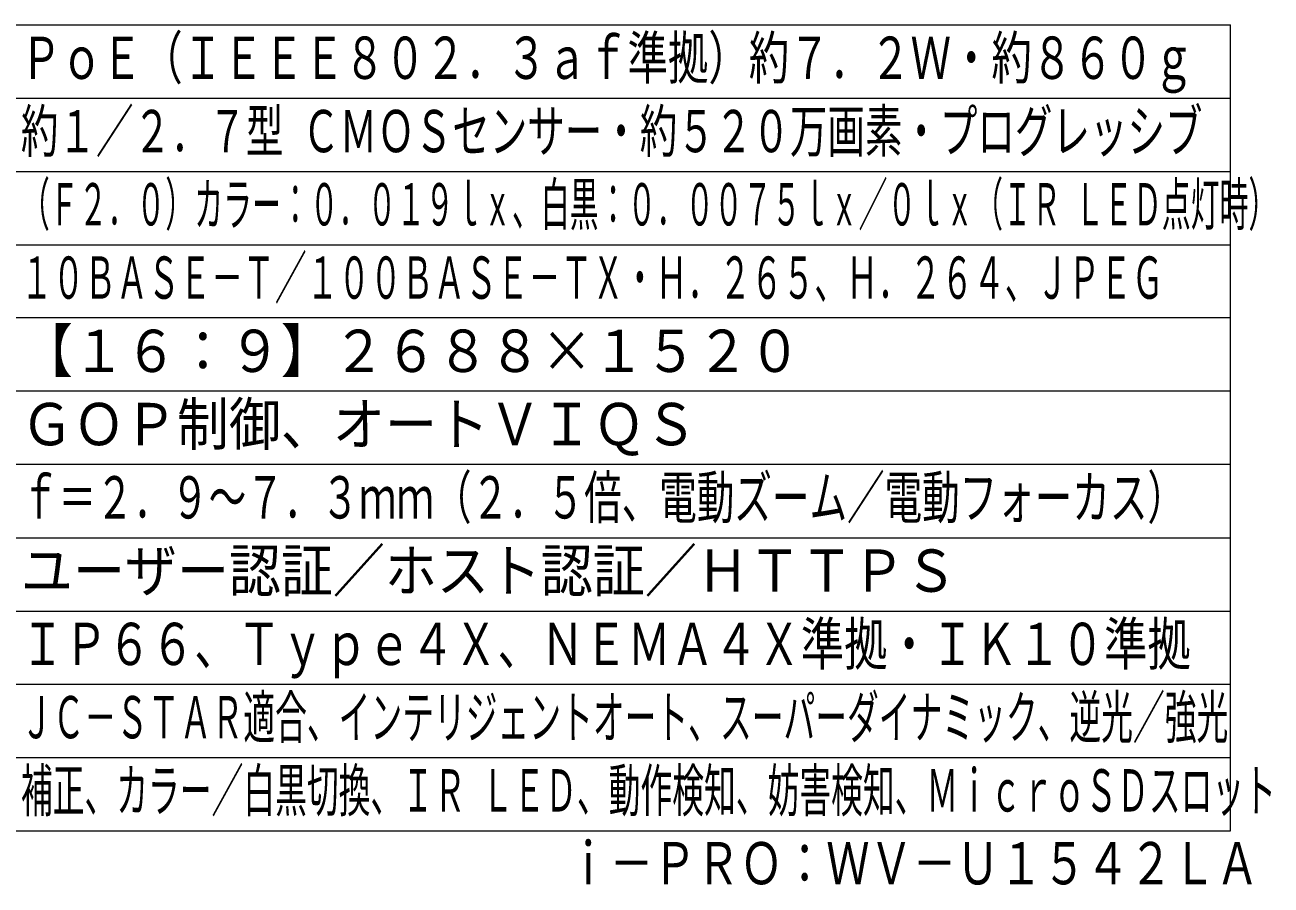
# Model space of a CAD drawing. Units: millimetres on the paper. Extents: x -64 to 63, y -58 to 59.
# Drawn here: x -21.7 to 63.3, y -58.3 to 0.4 of the extents above; entities that cross this region are included whole.
import ezdxf
from ezdxf.enums import TextEntityAlignment as Align

# ---------------------------------------------------------------- set-up
doc = ezdxf.new("R2010")
doc.units = ezdxf.units.MM
doc.layers.add('0-0_MOJI1', color=7, linetype='Continuous')
doc.layers.add('0-5_相当品', color=4, linetype='Continuous')
doc.layers.add('0-1_WAKU', color=4, linetype='Continuous', lineweight=9)
doc.styles.add('ＭＳ ゴシック', font='')
doc.styles.get('ＭＳ ゴシック').set_extended_font_data('MS Gothic')

msp = doc.modelspace()

# ---------------------------------------------------------------- linework, layer by layer
at = {"layer": '0-1_WAKU', "color": 3}
for p, q in [((-64.5, 0.382), (60.5, 0.382)), ((60.5, -54.618), (60.5, 0.382)), ((-64.5, -54.618), (60.5, -54.618))]:
    msp.add_line(p, q, dxfattribs=at)
at = {"layer": '0-1_WAKU'}
for p, q in [((-64.5, -4.618), (60.5, -4.618)), ((-64.5, -9.618), (60.5, -9.618)), ((-64.5, -14.618), (60.5, -14.618)), ((60.5, -19.618), (-64.5, -19.618)), ((60.5, -24.618), (-64.5, -24.618)), ((60.5, -29.618), (-64.5, -29.618)), ((-64.5, -34.618), (60.5, -34.618)), ((-64.5, -39.618), (60.5, -39.618)), ((-64.5, -44.618), (60.5, -44.618)), ((-64.5, -49.618), (60.5, -49.618))]:
    msp.add_line(p, q, dxfattribs=at)

# ---------------------------------------------------------------- texts
at = {"layer": '0-0_MOJI1', "style": 'ＭＳ ゴシック'}
for s, height, width, p in [('ＰｏＥ（ＩＥＥＥ８０２．３ａｆ準拠）約７．２Ｗ・約８６０ｇ', 2.889, 0.7, (-22, -4.173)), ('約１／２．７型 ＣＭＯＳセンサー・約５２０万画素・プログレッシブ', 2.886, 0.65, (-22, -9.173)), ('（Ｆ２．０）カラー：０．０１９ｌｘ、白黒：０．００７５ｌｘ／０ｌｘ（ＩＲ ＬＥＤ点灯時）', 2.889, 0.5, (-22, -14.173)), ('１０ＢＡＳＥ－Ｔ／１００ＢＡＳＥ－ＴＸ・Ｈ．２６５、Ｈ．２６４、ＪＰＥＧ', 2.886, 0.55, (-22, -19.173)), ('【１６：９】２６８８×１５２０', 2.889, 0.9, (-22, -24.173)), ('ＧＯＰ制御、オートＶＩＱＳ', 2.889, 0.9, (-22, -29.173)), ('ｆ＝２．９～７．３ｍｍ（２．５倍、電動ズーム／電動フォーカス）', 2.889, 0.65, (-22, -34.173)), ('ユーザー認証／ホスト認証／ＨＴＴＰＳ', 2.889, 0.9, (-22, -39.173)), ('ＩＰ６６、Ｔｙｐｅ４Ｘ、ＮＥＭＡ４Ｘ準拠・ＩＫ１０準拠', 2.889, 0.75, (-22, -44.173)), ('ＪＣ－ＳＴＡＲ適合、インテリジェントオート、スーパーダイナミック、逆光／強光', 2.889, 0.55, (-22, -49.173)), ('補正、カラー／白黒切換、ＩＲ ＬＥＤ、動作検知、妨害検知、ＭｉｃｒｏＳＤスロット', 2.889, 0.55, (-22, -54.173))]:
    msp.add_text(s, height=height, dxfattribs=dict(at, width=width)).set_placement(p, align=Align.BOTTOM_LEFT)
at = {"layer": '0-5_相当品', "style": 'ＭＳ ゴシック', "width": 0.75}
msp.add_text('ｉ－ＰＲＯ：ＷＶ－Ｕ１５４２ＬＡ', height=2.886, dxfattribs=at).set_placement((15.22, -59.137), align=Align.BOTTOM_LEFT)

doc.saveas('drawing.dxf')
